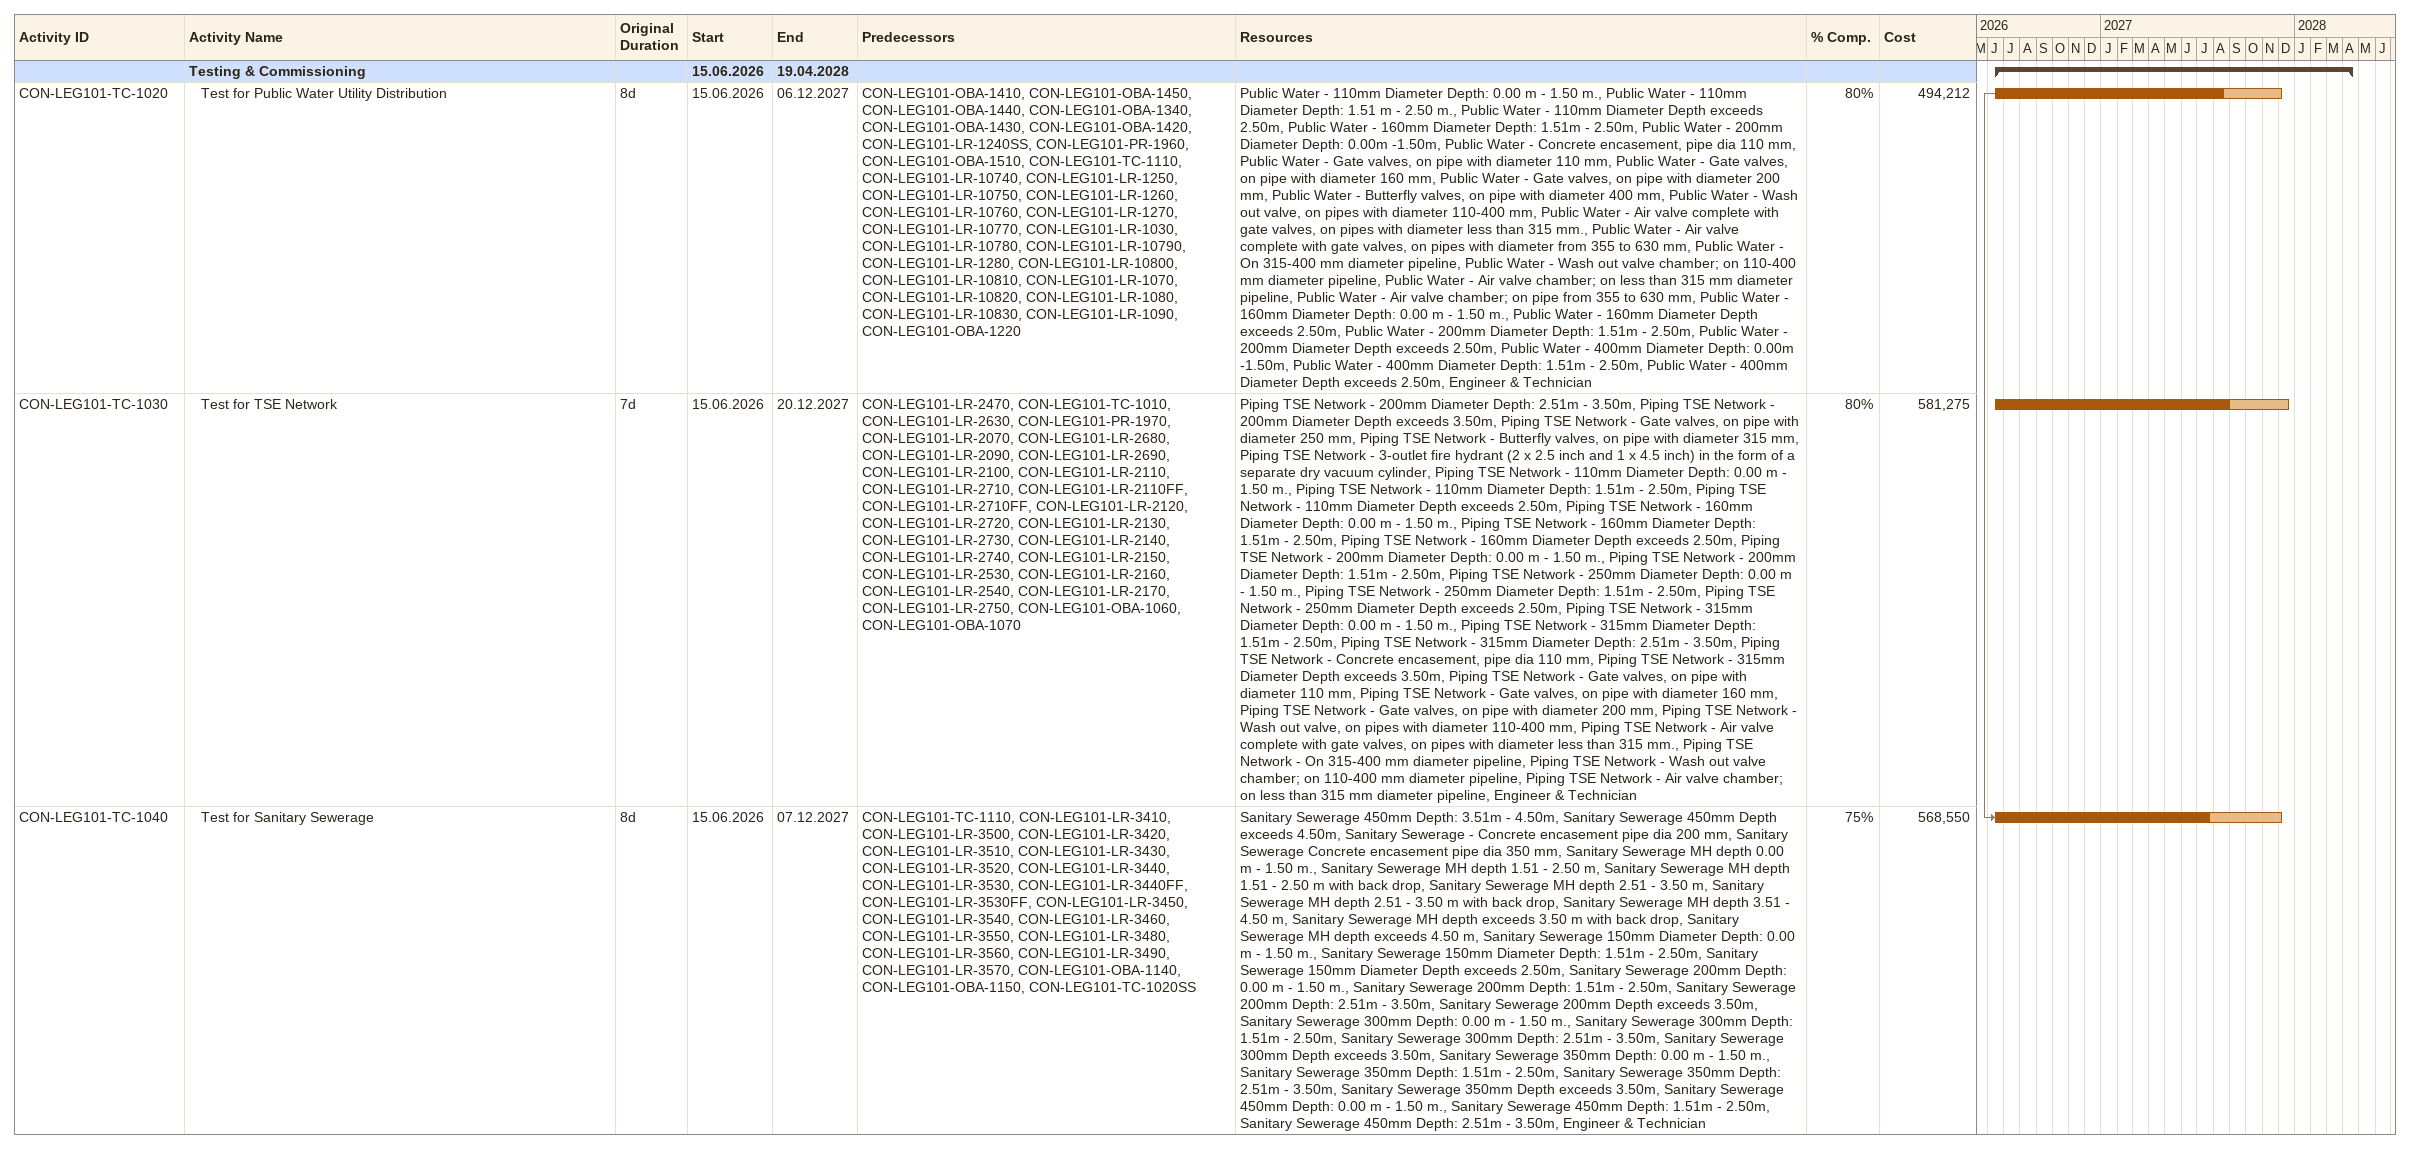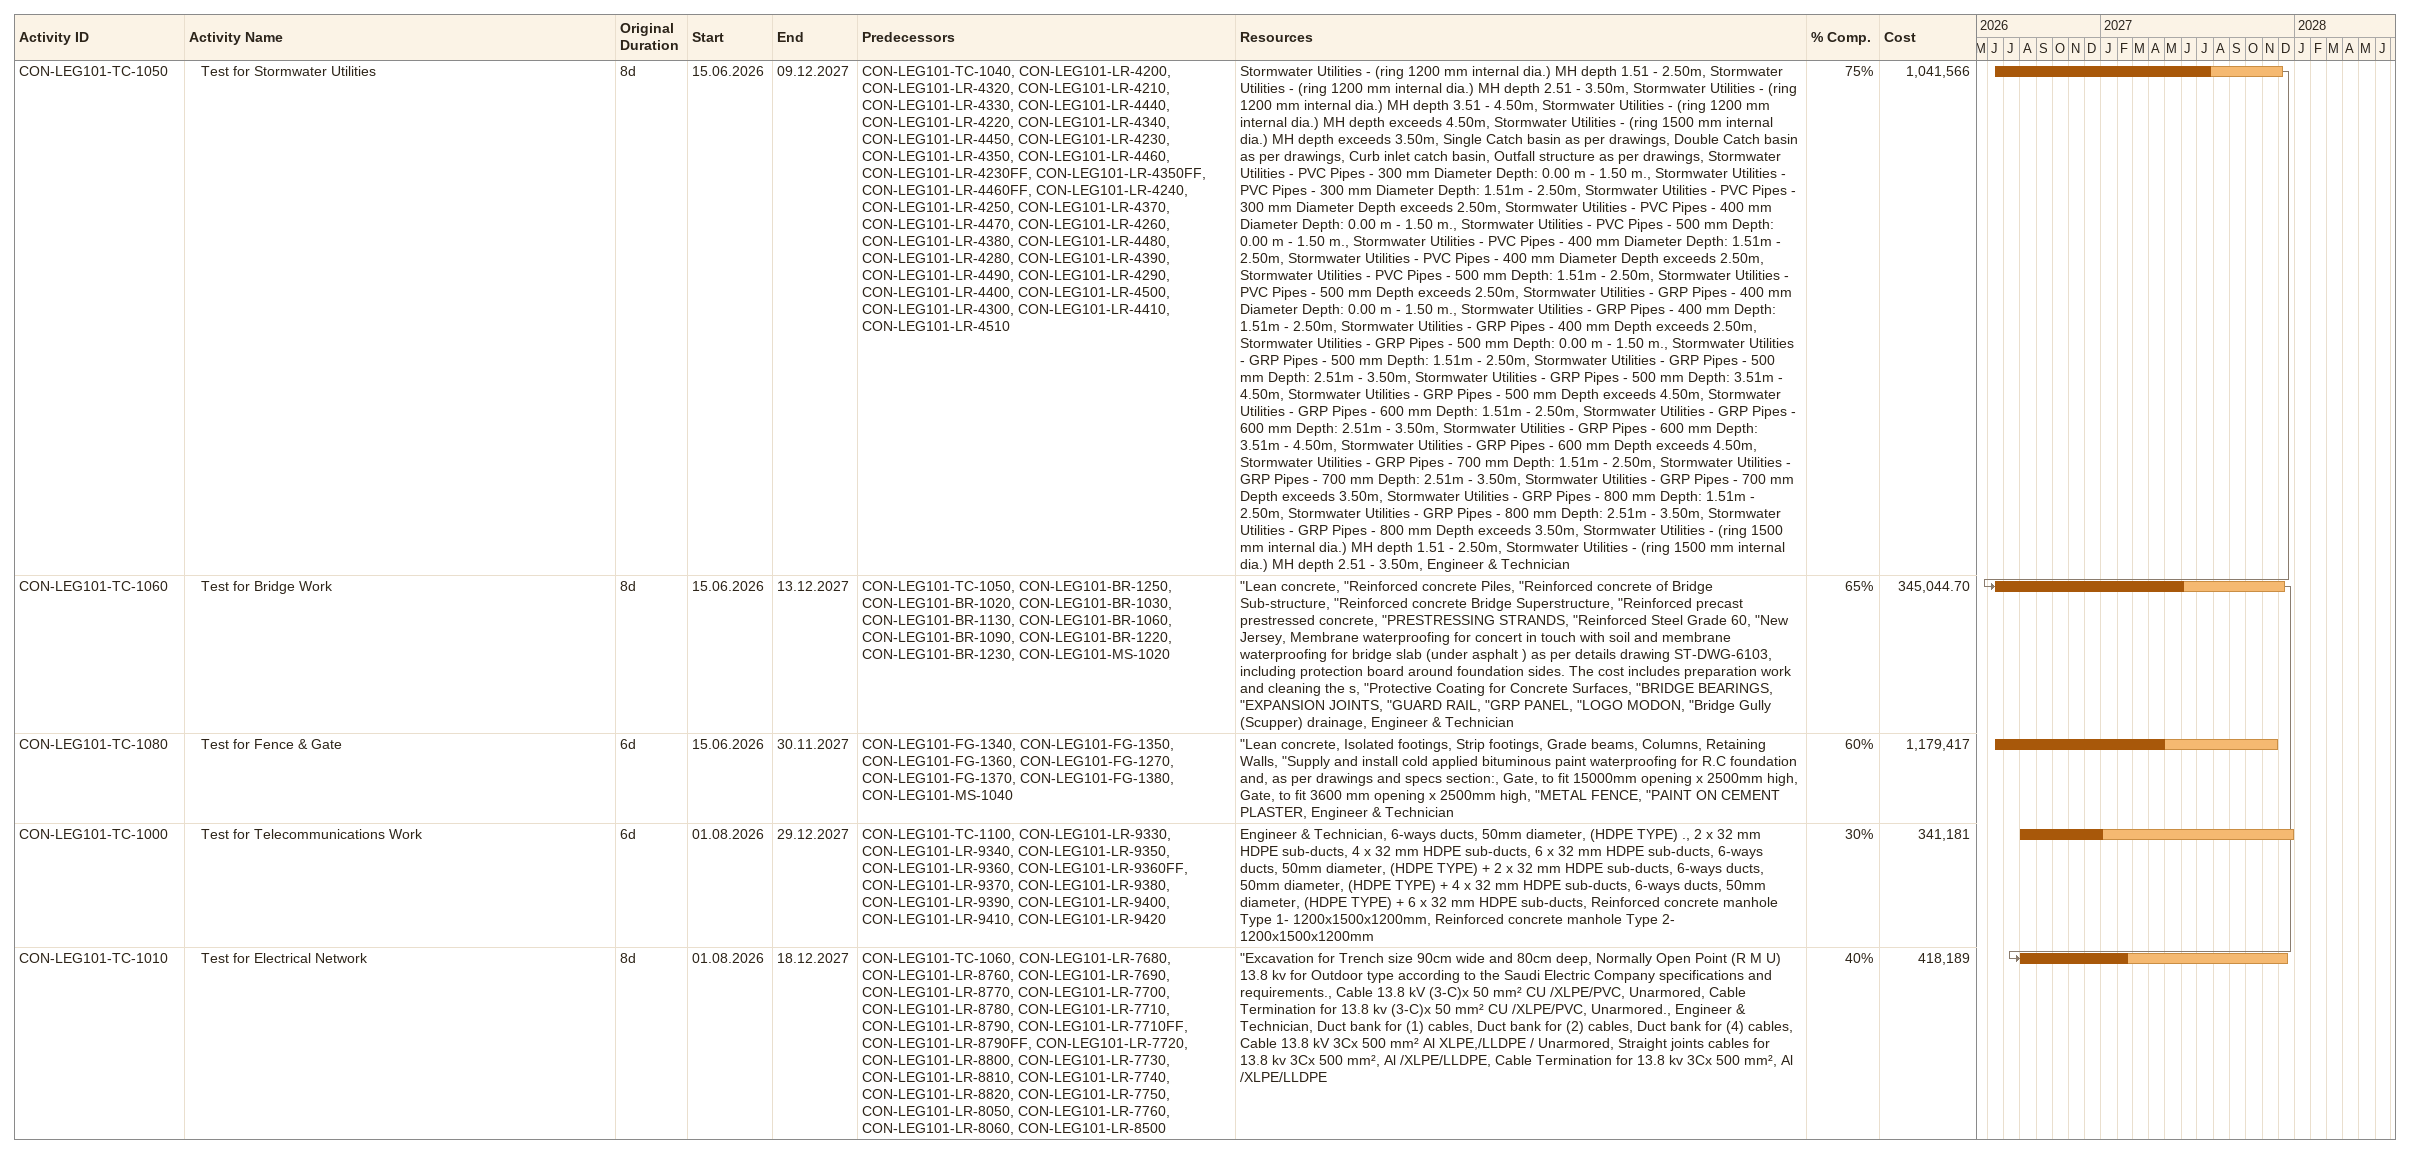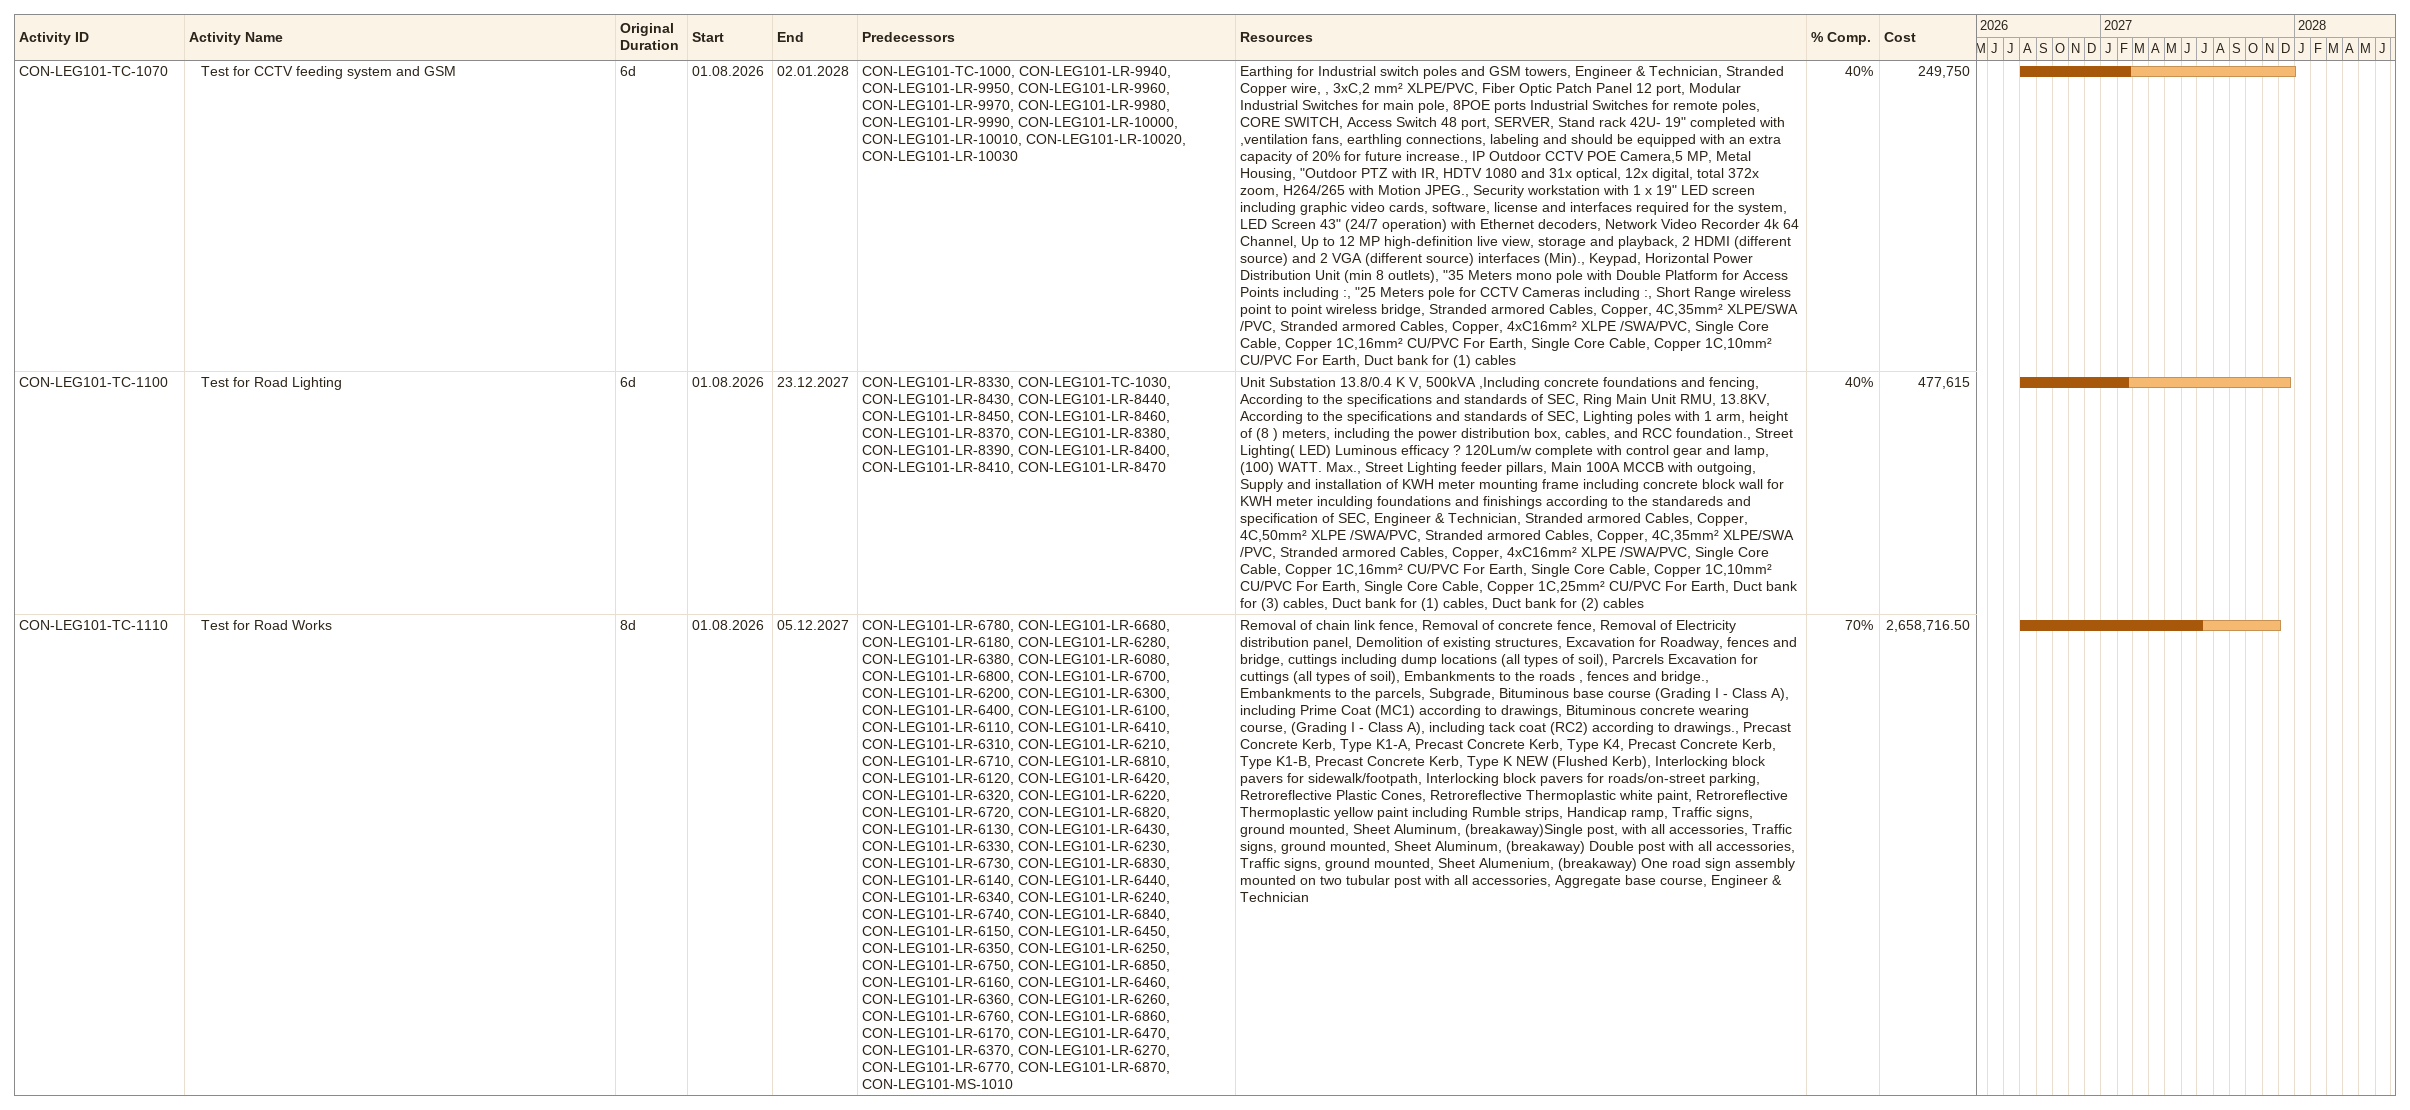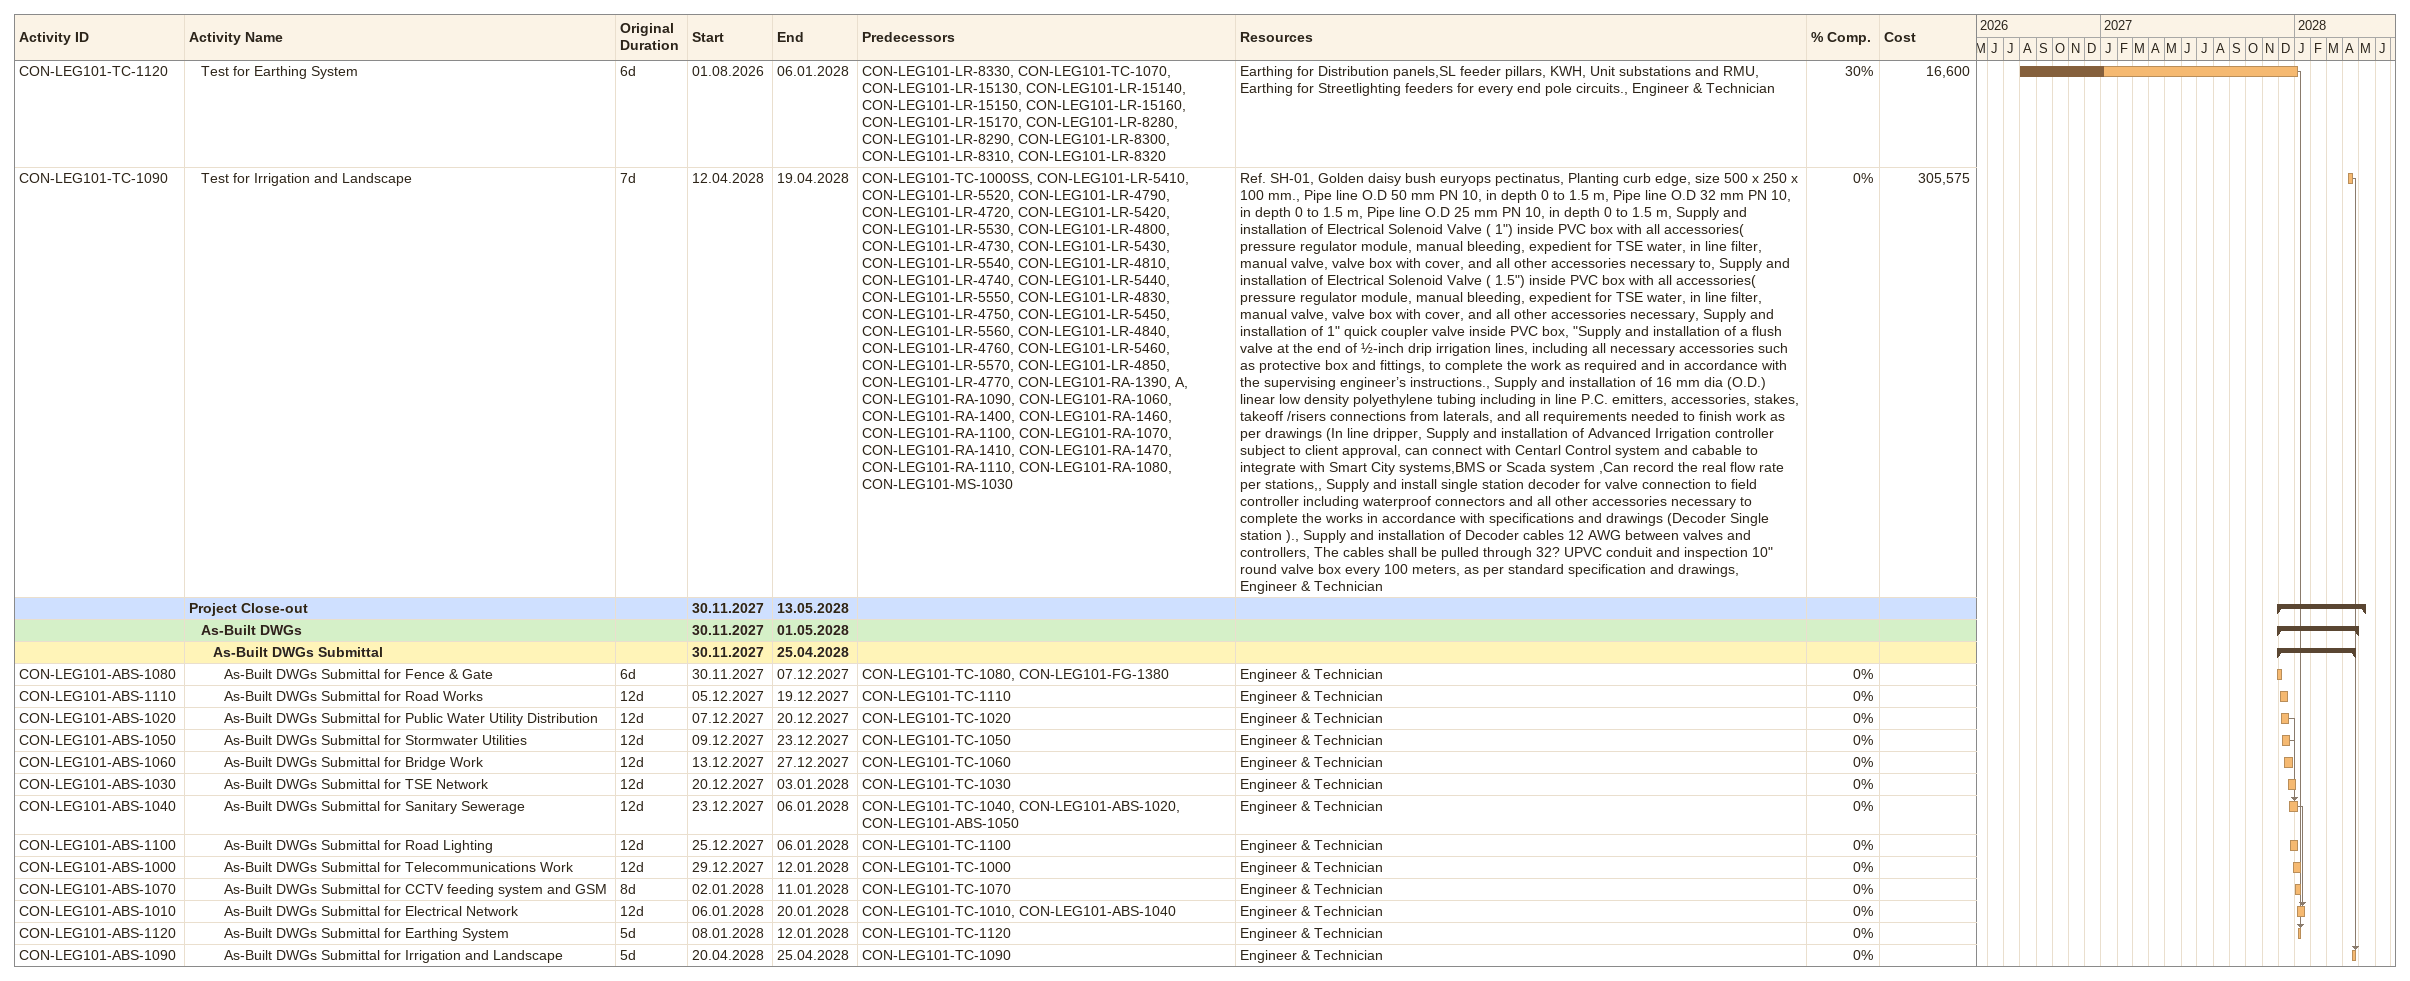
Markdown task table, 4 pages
| ID | Level | Task | Original duration | Start | Finish | Predecessors | Resources | % complete | Cost |
|---|---|---|---|---|---|---|---|---|---|
|  | 1 | **Testing & Commissioning** |  | 2026-06-15 | 2028-04-19 |  |  |  |  |
| CON-LEG101-TC-1020 | 2 | Test for Public Water Utility Distribution | 8d | 2026-06-15 | 2027-12-06 | CON-LEG101-OBA-1410, CON-LEG101-OBA-1450, CON-LEG101-OBA-1440, CON-LEG101-OBA-1340, CON-LEG101-OBA-1430, CON-LEG101-OBA-1420, CON-LEG101-LR-1240SS, CON-LEG101-PR-1960, CON-LEG101-OBA-1510, CON-LEG101-TC-1110, CON-LEG101-LR-10740, CON-LEG101-LR-1250, CON-LEG101-LR-10750, CON-LEG101-LR-1260, CON-LEG101-LR-10760, CON-LEG101-LR-1270, CON-LEG101-LR-10770, CON-LEG101-LR-1030, CON-LEG101-LR-10780, CON-LEG101-LR-10790, CON-LEG101-LR-1280, CON-LEG101-LR-10800, CON-LEG101-LR-10810, CON-LEG101-LR-1070, CON-LEG101-LR-10820, CON-LEG101-LR-1080, CON-LEG101-LR-10830, CON-LEG101-LR-1090, CON-LEG101-OBA-1220 | Public Water - 110mm Diameter Depth: 0.00 m - 1.50 m., Public Water - 110mm Diameter Depth: 1.51 m - 2.50 m., Public Water - 110mm Diameter Depth exceeds 2.50m, Public Water - 160mm Diameter Depth: 1.51m - 2.50m, Public Water - 200mm Diameter Depth: 0.00m -1.50m, Public Water - Concrete encasement, pipe dia 110 mm, Public Water - Gate valves, on pipe with diameter 110 mm, Public Water - Gate valves, on pipe with diameter 160 mm, Public Water - Gate valves, on pipe with diameter 200 mm, Public Water - Butterfly valves, on pipe with diameter 400 mm, Public Water - Wash out valve, on pipes with diameter 110-400 mm, Public Water - Air valve complete with gate valves, on pipes with diameter less than 315 mm., Public Water - Air valve complete with gate valves, on pipes with diameter from 355 to 630 mm, Public Water - On 315-400 mm diameter pipeline, Public Water - Wash out valve chamber; on 110-400 mm diameter pipeline, Public Water - Air valve chamber; on less than 315 mm diameter pipeline, Public Water - Air valve chamber; on pipe from 355 to 630 mm, Public Water - 160mm Diameter Depth: 0.00 m - 1.50 m., Public Water - 160mm Diameter Depth exceeds 2.50m, Public Water - 200mm Diameter Depth: 1.51m - 2.50m, Public Water - 200mm Diameter Depth exceeds 2.50m, Public Water - 400mm Diameter Depth: 0.00m -1.50m, Public Water - 400mm Diameter Depth: 1.51m - 2.50m, Public Water - 400mm Diameter Depth exceeds 2.50m, Engineer & Technician | 80 | 494212 |
| CON-LEG101-TC-1030 | 2 | Test for TSE Network | 7d | 2026-06-15 | 2027-12-20 | CON-LEG101-LR-2470, CON-LEG101-TC-1010, CON-LEG101-LR-2630, CON-LEG101-PR-1970, CON-LEG101-LR-2070, CON-LEG101-LR-2680, CON-LEG101-LR-2090, CON-LEG101-LR-2690, CON-LEG101-LR-2100, CON-LEG101-LR-2110, CON-LEG101-LR-2710, CON-LEG101-LR-2110FF, CON-LEG101-LR-2710FF, CON-LEG101-LR-2120, CON-LEG101-LR-2720, CON-LEG101-LR-2130, CON-LEG101-LR-2730, CON-LEG101-LR-2140, CON-LEG101-LR-2740, CON-LEG101-LR-2150, CON-LEG101-LR-2530, CON-LEG101-LR-2160, CON-LEG101-LR-2540, CON-LEG101-LR-2170, CON-LEG101-LR-2750, CON-LEG101-OBA-1060, CON-LEG101-OBA-1070 | Piping TSE Network - 200mm Diameter Depth: 2.51m - 3.50m, Piping TSE Network - 200mm Diameter Depth exceeds 3.50m, Piping TSE Network - Gate valves, on pipe with diameter 250 mm, Piping TSE Network - Butterfly valves, on pipe with diameter 315 mm, Piping TSE Network - 3-outlet fire hydrant (2 x 2.5 inch and 1 x 4.5 inch) in the form of a separate dry vacuum cylinder, Piping TSE Network - 110mm Diameter Depth: 0.00 m - 1.50 m., Piping TSE Network - 110mm Diameter Depth: 1.51m - 2.50m, Piping TSE Network - 110mm Diameter Depth exceeds 2.50m, Piping TSE Network - 160mm Diameter Depth: 0.00 m - 1.50 m., Piping TSE Network - 160mm Diameter Depth: 1.51m - 2.50m, Piping TSE Network - 160mm Diameter Depth exceeds 2.50m, Piping TSE Network - 200mm Diameter Depth: 0.00 m - 1.50 m., Piping TSE Network - 200mm Diameter Depth: 1.51m - 2.50m, Piping TSE Network - 250mm Diameter Depth: 0.00 m - 1.50 m., Piping TSE Network - 250mm Diameter Depth: 1.51m - 2.50m, Piping TSE Network - 250mm Diameter Depth exceeds 2.50m, Piping TSE Network - 315mm Diameter Depth: 0.00 m - 1.50 m., Piping TSE Network - 315mm Diameter Depth: 1.51m - 2.50m, Piping TSE Network - 315mm Diameter Depth: 2.51m - 3.50m, Piping TSE Network - Concrete encasement, pipe dia 110 mm, Piping TSE Network - 315mm Diameter Depth exceeds 3.50m, Piping TSE Network - Gate valves, on pipe with diameter 110 mm, Piping TSE Network - Gate valves, on pipe with diameter 160 mm, Piping TSE Network - Gate valves, on pipe with diameter 200 mm, Piping TSE Network - Wash out valve, on pipes with diameter 110-400 mm, Piping TSE Network - Air valve complete with gate valves, on pipes with diameter less than 315 mm., Piping TSE Network - On 315-400 mm diameter pipeline, Piping TSE Network - Wash out valve chamber; on 110-400 mm diameter pipeline, Piping TSE Network - Air valve chamber; on less than 315 mm diameter pipeline, Engineer & Technician | 80 | 581275 |
| CON-LEG101-TC-1040 | 2 | Test for Sanitary Sewerage | 8d | 2026-06-15 | 2027-12-07 | CON-LEG101-TC-1110, CON-LEG101-LR-3410, CON-LEG101-LR-3500, CON-LEG101-LR-3420, CON-LEG101-LR-3510, CON-LEG101-LR-3430, CON-LEG101-LR-3520, CON-LEG101-LR-3440, CON-LEG101-LR-3530, CON-LEG101-LR-3440FF, CON-LEG101-LR-3530FF, CON-LEG101-LR-3450, CON-LEG101-LR-3540, CON-LEG101-LR-3460, CON-LEG101-LR-3550, CON-LEG101-LR-3480, CON-LEG101-LR-3560, CON-LEG101-LR-3490, CON-LEG101-LR-3570, CON-LEG101-OBA-1140, CON-LEG101-OBA-1150, CON-LEG101-TC-1020SS | Sanitary Sewerage 450mm Depth: 3.51m - 4.50m, Sanitary Sewerage 450mm Depth exceeds 4.50m, Sanitary Sewerage - Concrete encasement pipe dia 200 mm, Sanitary Sewerage Concrete encasement pipe dia 350 mm, Sanitary Sewerage MH depth 0.00 m - 1.50 m., Sanitary Sewerage MH depth 1.51 - 2.50 m, Sanitary Sewerage MH depth 1.51 - 2.50 m with back drop, Sanitary Sewerage MH depth 2.51 - 3.50 m, Sanitary Sewerage MH depth 2.51 - 3.50 m with back drop, Sanitary Sewerage MH depth 3.51 - 4.50 m, Sanitary Sewerage MH depth exceeds 3.50 m with back drop, Sanitary Sewerage MH depth exceeds 4.50 m, Sanitary Sewerage 150mm Diameter Depth: 0.00 m - 1.50 m., Sanitary Sewerage 150mm Diameter Depth: 1.51m - 2.50m, Sanitary Sewerage 150mm Diameter Depth exceeds 2.50m, Sanitary Sewerage 200mm Depth: 0.00 m - 1.50 m., Sanitary Sewerage 200mm Depth: 1.51m - 2.50m, Sanitary Sewerage 200mm Depth: 2.51m - 3.50m, Sanitary Sewerage 200mm Depth exceeds 3.50m, Sanitary Sewerage 300mm Depth: 0.00 m - 1.50 m., Sanitary Sewerage 300mm Depth: 1.51m - 2.50m, Sanitary Sewerage 300mm Depth: 2.51m - 3.50m, Sanitary Sewerage 300mm Depth exceeds 3.50m, Sanitary Sewerage 350mm Depth: 0.00 m - 1.50 m., Sanitary Sewerage 350mm Depth: 1.51m - 2.50m, Sanitary Sewerage 350mm Depth: 2.51m - 3.50m, Sanitary Sewerage 350mm Depth exceeds 3.50m, Sanitary Sewerage 450mm Depth: 0.00 m - 1.50 m., Sanitary Sewerage 450mm Depth: 1.51m - 2.50m, Sanitary Sewerage 450mm Depth: 2.51m - 3.50m, Engineer & Technician | 75 | 568550 |
| CON-LEG101-TC-1050 | 2 | Test for Stormwater Utilities | 8d | 2026-06-15 | 2027-12-09 | CON-LEG101-TC-1040, CON-LEG101-LR-4200, CON-LEG101-LR-4320, CON-LEG101-LR-4210, CON-LEG101-LR-4330, CON-LEG101-LR-4440, CON-LEG101-LR-4220, CON-LEG101-LR-4340, CON-LEG101-LR-4450, CON-LEG101-LR-4230, CON-LEG101-LR-4350, CON-LEG101-LR-4460, CON-LEG101-LR-4230FF, CON-LEG101-LR-4350FF, CON-LEG101-LR-4460FF, CON-LEG101-LR-4240, CON-LEG101-LR-4250, CON-LEG101-LR-4370, CON-LEG101-LR-4470, CON-LEG101-LR-4260, CON-LEG101-LR-4380, CON-LEG101-LR-4480, CON-LEG101-LR-4280, CON-LEG101-LR-4390, CON-LEG101-LR-4490, CON-LEG101-LR-4290, CON-LEG101-LR-4400, CON-LEG101-LR-4500, CON-LEG101-LR-4300, CON-LEG101-LR-4410, CON-LEG101-LR-4510 | Stormwater Utilities - (ring 1200 mm internal dia.) MH depth 1.51 - 2.50m, Stormwater Utilities - (ring 1200 mm internal dia.) MH depth 2.51 - 3.50m, Stormwater Utilities - (ring 1200 mm internal dia.) MH depth 3.51 - 4.50m, Stormwater Utilities - (ring 1200 mm internal dia.) MH depth exceeds 4.50m, Stormwater Utilities - (ring 1500 mm internal dia.) MH depth exceeds 3.50m, Single Catch basin as per drawings, Double Catch basin as per drawings, Curb inlet catch basin, Outfall structure as per drawings, Stormwater Utilities - PVC Pipes - 300 mm Diameter Depth: 0.00 m - 1.50 m., Stormwater Utilities - PVC Pipes - 300 mm Diameter Depth: 1.51m - 2.50m, Stormwater Utilities - PVC Pipes - 300 mm Diameter Depth exceeds 2.50m, Stormwater Utilities - PVC Pipes - 400 mm Diameter Depth: 0.00 m - 1.50 m., Stormwater Utilities - PVC Pipes - 500 mm Depth: 0.00 m - 1.50 m., Stormwater Utilities - PVC Pipes - 400 mm Diameter Depth: 1.51m - 2.50m, Stormwater Utilities - PVC Pipes - 400 mm Diameter Depth exceeds 2.50m, Stormwater Utilities - PVC Pipes - 500 mm Depth: 1.51m - 2.50m, Stormwater Utilities - PVC Pipes - 500 mm Depth exceeds 2.50m, Stormwater Utilities - GRP Pipes - 400 mm Diameter Depth: 0.00 m - 1.50 m., Stormwater Utilities - GRP Pipes - 400 mm Depth: 1.51m - 2.50m, Stormwater Utilities - GRP Pipes - 400 mm Depth exceeds 2.50m, Stormwater Utilities - GRP Pipes - 500 mm Depth: 0.00 m - 1.50 m., Stormwater Utilities - GRP Pipes - 500 mm Depth: 1.51m - 2.50m, Stormwater Utilities - GRP Pipes - 500 mm Depth: 2.51m - 3.50m, Stormwater Utilities - GRP Pipes - 500 mm Depth: 3.51m - 4.50m, Stormwater Utilities - GRP Pipes - 500 mm Depth exceeds 4.50m, Stormwater Utilities - GRP Pipes - 600 mm Depth: 1.51m - 2.50m, Stormwater Utilities - GRP Pipes - 600 mm Depth: 2.51m - 3.50m, Stormwater Utilities - GRP Pipes - 600 mm Depth: 3.51m - 4.50m, Stormwater Utilities - GRP Pipes - 600 mm Depth exceeds 4.50m, Stormwater Utilities - GRP Pipes - 700 mm Depth: 1.51m - 2.50m, Stormwater Utilities - GRP Pipes - 700 mm Depth: 2.51m - 3.50m, Stormwater Utilities - GRP Pipes - 700 mm Depth exceeds 3.50m, Stormwater Utilities - GRP Pipes - 800 mm Depth: 1.51m - 2.50m, Stormwater Utilities - GRP Pipes - 800 mm Depth: 2.51m - 3.50m, Stormwater Utilities - GRP Pipes - 800 mm Depth exceeds 3.50m, Stormwater Utilities - (ring 1500 mm internal dia.) MH depth 1.51 - 2.50m, Stormwater Utilities - (ring 1500 mm internal dia.) MH depth 2.51 - 3.50m, Engineer & Technician | 75 | 1041566 |
| CON-LEG101-TC-1060 | 2 | Test for Bridge Work | 8d | 2026-06-15 | 2027-12-13 | CON-LEG101-TC-1050, CON-LEG101-BR-1250, CON-LEG101-BR-1020, CON-LEG101-BR-1030, CON-LEG101-BR-1130, CON-LEG101-BR-1060, CON-LEG101-BR-1090, CON-LEG101-BR-1220, CON-LEG101-BR-1230, CON-LEG101-MS-1020 | "Lean concrete, "Reinforced concrete Piles, "Reinforced concrete of Bridge Sub-structure, "Reinforced concrete Bridge Superstructure, "Reinforced precast prestressed concrete, "PRESTRESSING STRANDS, "Reinforced Steel Grade 60, "New Jersey, Membrane waterproofing for concert in touch with soil and membrane waterproofing for bridge slab (under asphalt ) as per details drawing ST-DWG-6103, including protection board around foundation sides. The cost includes preparation work and cleaning the s, "Protective Coating for Concrete Surfaces, "BRIDGE BEARINGS, "EXPANSION JOINTS, "GUARD RAIL, "GRP PANEL, "LOGO MODON, "Bridge Gully (Scupper) drainage, Engineer & Technician | 65 | 345044.70 |
| CON-LEG101-TC-1080 | 2 | Test for Fence & Gate | 6d | 2026-06-15 | 2027-11-30 | CON-LEG101-FG-1340, CON-LEG101-FG-1350, CON-LEG101-FG-1360, CON-LEG101-FG-1270, CON-LEG101-FG-1370, CON-LEG101-FG-1380, CON-LEG101-MS-1040 | "Lean concrete, Isolated footings, Strip footings, Grade beams, Columns, Retaining Walls, "Supply and install cold applied bituminous paint waterproofing for R.C foundation and, as per drawings and specs section:, Gate, to fit 15000mm opening x 2500mm high, Gate, to fit 3600 mm opening x 2500mm high, "METAL FENCE, "PAINT ON CEMENT PLASTER, Engineer & Technician | 60 | 1179417 |
| CON-LEG101-TC-1000 | 2 | Test for Telecommunications Work | 6d | 2026-08-01 | 2027-12-29 | CON-LEG101-TC-1100, CON-LEG101-LR-9330, CON-LEG101-LR-9340, CON-LEG101-LR-9350, CON-LEG101-LR-9360, CON-LEG101-LR-9360FF, CON-LEG101-LR-9370, CON-LEG101-LR-9380, CON-LEG101-LR-9390, CON-LEG101-LR-9400, CON-LEG101-LR-9410, CON-LEG101-LR-9420 | Engineer & Technician, 6-ways ducts, 50mm diameter, (HDPE TYPE) ., 2 x 32 mm HDPE sub-ducts, 4 x 32 mm HDPE sub-ducts, 6 x 32 mm HDPE sub-ducts, 6-ways ducts, 50mm diameter, (HDPE TYPE) + 2 x 32 mm HDPE sub-ducts, 6-ways ducts, 50mm diameter, (HDPE TYPE) + 4 x 32 mm HDPE sub-ducts, 6-ways ducts, 50mm diameter, (HDPE TYPE) + 6 x 32 mm HDPE sub-ducts, Reinforced concrete manhole Type 1- 1200x1500x1200mm, Reinforced concrete manhole Type 2- 1200x1500x1200mm | 30 | 341181 |
| CON-LEG101-TC-1010 | 2 | Test for Electrical Network | 8d | 2026-08-01 | 2027-12-18 | CON-LEG101-TC-1060, CON-LEG101-LR-7680, CON-LEG101-LR-8760, CON-LEG101-LR-7690, CON-LEG101-LR-8770, CON-LEG101-LR-7700, CON-LEG101-LR-8780, CON-LEG101-LR-7710, CON-LEG101-LR-8790, CON-LEG101-LR-7710FF, CON-LEG101-LR-8790FF, CON-LEG101-LR-7720, CON-LEG101-LR-8800, CON-LEG101-LR-7730, CON-LEG101-LR-8810, CON-LEG101-LR-7740, CON-LEG101-LR-8820, CON-LEG101-LR-7750, CON-LEG101-LR-8050, CON-LEG101-LR-7760, CON-LEG101-LR-8060, CON-LEG101-LR-8500 | "Excavation for Trench size 90cm wide and 80cm deep, Normally Open Point (R M U) 13.8 kv for Outdoor type according to the Saudi Electric Company specifications and requirements., Cable 13.8 kV (3-C)x 50 mm² CU /XLPE/PVC, Unarmored, Cable Termination for 13.8 kv (3-C)x 50 mm² CU /XLPE/PVC, Unarmored., Engineer & Technician, Duct bank for (1) cables, Duct bank for (2) cables, Duct bank for (4) cables, Cable 13.8 kV 3Cx 500 mm² Al XLPE,/LLDPE / Unarmored, Straight joints cables for 13.8 kv 3Cx 500 mm², Al /XLPE/LLDPE, Cable Termination for 13.8 kv 3Cx 500 mm², Al /XLPE/LLDPE | 40 | 418189 |
| CON-LEG101-TC-1070 | 2 | Test for CCTV feeding system and GSM | 6d | 2026-08-01 | 2028-01-02 | CON-LEG101-TC-1000, CON-LEG101-LR-9940, CON-LEG101-LR-9950, CON-LEG101-LR-9960, CON-LEG101-LR-9970, CON-LEG101-LR-9980, CON-LEG101-LR-9990, CON-LEG101-LR-10000, CON-LEG101-LR-10010, CON-LEG101-LR-10020, CON-LEG101-LR-10030 | Earthing for Industrial switch poles and GSM towers, Engineer & Technician, Stranded Copper wire, , 3xC,2 mm² XLPE/PVC, Fiber Optic Patch Panel 12 port, Modular Industrial Switches for main pole, 8POE ports Industrial Switches for remote poles, CORE SWITCH, Access Switch 48 port, SERVER, Stand rack 42U- 19" completed with ,ventilation fans, earthling connections, labeling and should be equipped with an extra capacity of 20% for future increase., IP Outdoor CCTV POE Camera,5 MP, Metal Housing, "Outdoor PTZ with IR, HDTV 1080 and 31x optical, 12x digital, total 372x zoom, H264/265 with Motion JPEG., Security workstation with 1 x 19" LED screen including graphic video cards, software, license and interfaces required for the system, LED Screen 43" (24/7 operation) with Ethernet decoders, Network Video Recorder 4k 64 Channel, Up to 12 MP high-definition live view, storage and playback, 2 HDMI (different source) and 2 VGA (different source) interfaces (Min)., Keypad, Horizontal Power Distribution Unit (min 8 outlets), "35 Meters mono pole with Double Platform for Access Points including :, "25 Meters pole for CCTV Cameras including :, Short Range wireless point to point wireless bridge, Stranded armored Cables, Copper, 4C,35mm² XLPE/SWA /PVC, Stranded armored Cables, Copper, 4xC16mm² XLPE /SWA/PVC, Single Core Cable, Copper 1C,16mm² CU/PVC For Earth, Single Core Cable, Copper 1C,10mm² CU/PVC For Earth, Duct bank for (1) cables | 40 | 249750 |
| CON-LEG101-TC-1100 | 2 | Test for Road Lighting | 6d | 2026-08-01 | 2027-12-23 | CON-LEG101-LR-8330, CON-LEG101-TC-1030, CON-LEG101-LR-8430, CON-LEG101-LR-8440, CON-LEG101-LR-8450, CON-LEG101-LR-8460, CON-LEG101-LR-8370, CON-LEG101-LR-8380, CON-LEG101-LR-8390, CON-LEG101-LR-8400, CON-LEG101-LR-8410, CON-LEG101-LR-8470 | Unit Substation 13.8/0.4 K V, 500kVA ,Including concrete foundations and fencing, According to the specifications and standards of SEC, Ring Main Unit RMU, 13.8KV, According to the specifications and standards of SEC, Lighting poles with 1 arm, height of (8 ) meters, including the power distribution box, cables, and RCC foundation., Street Lighting( LED) Luminous efficacy ? 120Lum/w complete with control gear and lamp, (100) WATT. Max., Street Lighting feeder pillars, Main 100A MCCB with outgoing, Supply and installation of KWH meter mounting frame including concrete block wall for KWH meter inculding foundations and finishings according to the standareds and specification of SEC, Engineer & Technician, Stranded armored Cables, Copper, 4C,50mm² XLPE /SWA/PVC, Stranded armored Cables, Copper, 4C,35mm² XLPE/SWA /PVC, Stranded armored Cables, Copper, 4xC16mm² XLPE /SWA/PVC, Single Core Cable, Copper 1C,16mm² CU/PVC For Earth, Single Core Cable, Copper 1C,10mm² CU/PVC For Earth, Single Core Cable, Copper 1C,25mm² CU/PVC For Earth, Duct bank for (3) cables, Duct bank for (1) cables, Duct bank for (2) cables | 40 | 477615 |
| CON-LEG101-TC-1110 | 2 | Test for Road Works | 8d | 2026-08-01 | 2027-12-05 | CON-LEG101-LR-6780, CON-LEG101-LR-6680, CON-LEG101-LR-6180, CON-LEG101-LR-6280, CON-LEG101-LR-6380, CON-LEG101-LR-6080, CON-LEG101-LR-6800, CON-LEG101-LR-6700, CON-LEG101-LR-6200, CON-LEG101-LR-6300, CON-LEG101-LR-6400, CON-LEG101-LR-6100, CON-LEG101-LR-6110, CON-LEG101-LR-6410, CON-LEG101-LR-6310, CON-LEG101-LR-6210, CON-LEG101-LR-6710, CON-LEG101-LR-6810, CON-LEG101-LR-6120, CON-LEG101-LR-6420, CON-LEG101-LR-6320, CON-LEG101-LR-6220, CON-LEG101-LR-6720, CON-LEG101-LR-6820, CON-LEG101-LR-6130, CON-LEG101-LR-6430, CON-LEG101-LR-6330, CON-LEG101-LR-6230, CON-LEG101-LR-6730, CON-LEG101-LR-6830, CON-LEG101-LR-6140, CON-LEG101-LR-6440, CON-LEG101-LR-6340, CON-LEG101-LR-6240, CON-LEG101-LR-6740, CON-LEG101-LR-6840, CON-LEG101-LR-6150, CON-LEG101-LR-6450, CON-LEG101-LR-6350, CON-LEG101-LR-6250, CON-LEG101-LR-6750, CON-LEG101-LR-6850, CON-LEG101-LR-6160, CON-LEG101-LR-6460, CON-LEG101-LR-6360, CON-LEG101-LR-6260, CON-LEG101-LR-6760, CON-LEG101-LR-6860, CON-LEG101-LR-6170, CON-LEG101-LR-6470, CON-LEG101-LR-6370, CON-LEG101-LR-6270, CON-LEG101-LR-6770, CON-LEG101-LR-6870, CON-LEG101-MS-1010 | Removal of chain link fence, Removal of concrete fence, Removal of Electricity distribution panel, Demolition of existing structures, Excavation for Roadway, fences and bridge, cuttings including dump locations (all types of soil), Parcrels Excavation for cuttings (all types of soil), Embankments to the roads , fences and bridge., Embankments to the parcels, Subgrade, Bituminous base course (Grading I - Class A), including Prime Coat (MC1) according to drawings, Bituminous concrete wearing course, (Grading I - Class A), including tack coat (RC2) according to drawings., Precast Concrete Kerb, Type K1-A, Precast Concrete Kerb, Type K4, Precast Concrete Kerb, Type K1-B, Precast Concrete Kerb, Type K NEW (Flushed Kerb), Interlocking block pavers for sidewalk/footpath, Interlocking block pavers for roads/on-street parking, Retroreflective Plastic Cones, Retroreflective Thermoplastic white paint, Retroreflective Thermoplastic yellow paint including Rumble strips, Handicap ramp, Traffic signs, ground mounted, Sheet Aluminum, (breakaway)Single post, with all accessories, Traffic signs, ground mounted, Sheet Aluminum, (breakaway) Double post with all accessories, Traffic signs, ground mounted, Sheet Alumenium, (breakaway) One road sign assembly mounted on two tubular post with all accessories, Aggregate base course, Engineer & Technician | 70 | 2658716.50 |
| CON-LEG101-TC-1120 | 2 | Test for Earthing System | 6d | 2026-08-01 | 2028-01-06 | CON-LEG101-LR-8330, CON-LEG101-TC-1070, CON-LEG101-LR-15130, CON-LEG101-LR-15140, CON-LEG101-LR-15150, CON-LEG101-LR-15160, CON-LEG101-LR-15170, CON-LEG101-LR-8280, CON-LEG101-LR-8290, CON-LEG101-LR-8300, CON-LEG101-LR-8310, CON-LEG101-LR-8320 | Earthing for Distribution panels,SL feeder pillars, KWH, Unit substations and RMU, Earthing for Streetlighting feeders for every end pole circuits., Engineer & Technician | 30 | 16600 |
| CON-LEG101-TC-1090 | 2 | Test for Irrigation and Landscape | 7d | 2028-04-12 | 2028-04-19 | CON-LEG101-TC-1000SS, CON-LEG101-LR-5410, CON-LEG101-LR-5520, CON-LEG101-LR-4790, CON-LEG101-LR-4720, CON-LEG101-LR-5420, CON-LEG101-LR-5530, CON-LEG101-LR-4800, CON-LEG101-LR-4730, CON-LEG101-LR-5430, CON-LEG101-LR-5540, CON-LEG101-LR-4810, CON-LEG101-LR-4740, CON-LEG101-LR-5440, CON-LEG101-LR-5550, CON-LEG101-LR-4830, CON-LEG101-LR-4750, CON-LEG101-LR-5450, CON-LEG101-LR-5560, CON-LEG101-LR-4840, CON-LEG101-LR-4760, CON-LEG101-LR-5460, CON-LEG101-LR-5570, CON-LEG101-LR-4850, CON-LEG101-LR-4770, CON-LEG101-RA-1390, A, CON-LEG101-RA-1090, CON-LEG101-RA-1060, CON-LEG101-RA-1400, CON-LEG101-RA-1460, CON-LEG101-RA-1100, CON-LEG101-RA-1070, CON-LEG101-RA-1410, CON-LEG101-RA-1470, CON-LEG101-RA-1110, CON-LEG101-RA-1080, CON-LEG101-MS-1030 | Ref. SH-01, Golden daisy bush euryops pectinatus, Planting curb edge, size 500 x 250 x 100 mm., Pipe line O.D 50 mm PN 10, in depth 0 to 1.5 m, Pipe line O.D 32 mm PN 10, in depth 0 to 1.5 m, Pipe line O.D 25 mm PN 10, in depth 0 to 1.5 m, Supply and installation of Electrical Solenoid Valve ( 1") inside PVC box with all accessories( pressure regulator module, manual bleeding, expedient for TSE water, in line filter, manual valve, valve box with cover, and all other accessories necessary to, Supply and installation of Electrical Solenoid Valve ( 1.5") inside PVC box with all accessories( pressure regulator module, manual bleeding, expedient for TSE water, in line filter, manual valve, valve box with cover, and all other accessories necessary, Supply and installation of 1" quick coupler valve inside PVC box, "Supply and installation of a flush valve at the end of ½-inch drip irrigation lines, including all necessary accessories such as protective box and fittings, to complete the work as required and in accordance with the supervising engineer’s instructions., Supply and installation of 16 mm dia (O.D.) linear low density polyethylene tubing including in line P.C. emitters, accessories, stakes, takeoff /risers connections from laterals, and all requirements needed to finish work as per drawings (In line dripper, Supply and installation of Advanced Irrigation controller subject to client approval, can connect with Centarl Control system and cabable to integrate with Smart City systems,BMS or Scada system ,Can record the real flow rate per stations,, Supply and install single station decoder for valve connection to field controller including waterproof connectors and all other accessories necessary to complete the works in accordance with specifications and drawings (Decoder Single station )., Supply and installation of Decoder cables 12 AWG between valves and controllers, The cables shall be pulled through 32? UPVC conduit and inspection 10" round valve box every 100 meters, as per standard specification and drawings, Engineer & Technician | 0 | 305575 |
|  | 1 | **Project Close-out** |  | 2027-11-30 | 2028-05-13 |  |  |  |  |
|  | 2 | **As-Built DWGs** |  | 2027-11-30 | 2028-05-01 |  |  |  |  |
|  | 3 | **As-Built DWGs Submittal** |  | 2027-11-30 | 2028-04-25 |  |  |  |  |
| CON-LEG101-ABS-1080 | 4 | As-Built DWGs Submittal for Fence & Gate | 6d | 2027-11-30 | 2027-12-07 | CON-LEG101-TC-1080, CON-LEG101-FG-1380 | Engineer & Technician | 0 |  |
| CON-LEG101-ABS-1110 | 4 | As-Built DWGs Submittal for Road Works | 12d | 2027-12-05 | 2027-12-19 | CON-LEG101-TC-1110 | Engineer & Technician | 0 |  |
| CON-LEG101-ABS-1020 | 4 | As-Built DWGs Submittal for Public Water Utility Distribution | 12d | 2027-12-07 | 2027-12-20 | CON-LEG101-TC-1020 | Engineer & Technician | 0 |  |
| CON-LEG101-ABS-1050 | 4 | As-Built DWGs Submittal for Stormwater Utilities | 12d | 2027-12-09 | 2027-12-23 | CON-LEG101-TC-1050 | Engineer & Technician | 0 |  |
| CON-LEG101-ABS-1060 | 4 | As-Built DWGs Submittal for Bridge Work | 12d | 2027-12-13 | 2027-12-27 | CON-LEG101-TC-1060 | Engineer & Technician | 0 |  |
| CON-LEG101-ABS-1030 | 4 | As-Built DWGs Submittal for TSE Network | 12d | 2027-12-20 | 2028-01-03 | CON-LEG101-TC-1030 | Engineer & Technician | 0 |  |
| CON-LEG101-ABS-1040 | 4 | As-Built DWGs Submittal for Sanitary Sewerage | 12d | 2027-12-23 | 2028-01-06 | CON-LEG101-TC-1040, CON-LEG101-ABS-1020, CON-LEG101-ABS-1050 | Engineer & Technician | 0 |  |
| CON-LEG101-ABS-1100 | 4 | As-Built DWGs Submittal for Road Lighting | 12d | 2027-12-25 | 2028-01-06 | CON-LEG101-TC-1100 | Engineer & Technician | 0 |  |
| CON-LEG101-ABS-1000 | 4 | As-Built DWGs Submittal for Telecommunications Work | 12d | 2027-12-29 | 2028-01-12 | CON-LEG101-TC-1000 | Engineer & Technician | 0 |  |
| CON-LEG101-ABS-1070 | 4 | As-Built DWGs Submittal for CCTV feeding system and GSM | 8d | 2028-01-02 | 2028-01-11 | CON-LEG101-TC-1070 | Engineer & Technician | 0 |  |
| CON-LEG101-ABS-1010 | 4 | As-Built DWGs Submittal for Electrical Network | 12d | 2028-01-06 | 2028-01-20 | CON-LEG101-TC-1010, CON-LEG101-ABS-1040 | Engineer & Technician | 0 |  |
| CON-LEG101-ABS-1120 | 4 | As-Built DWGs Submittal for Earthing System | 5d | 2028-01-08 | 2028-01-12 | CON-LEG101-TC-1120 | Engineer & Technician | 0 |  |
| CON-LEG101-ABS-1090 | 4 | As-Built DWGs Submittal for Irrigation and Landscape | 5d | 2028-04-20 | 2028-04-25 | CON-LEG101-TC-1090 | Engineer & Technician | 0 |  |
